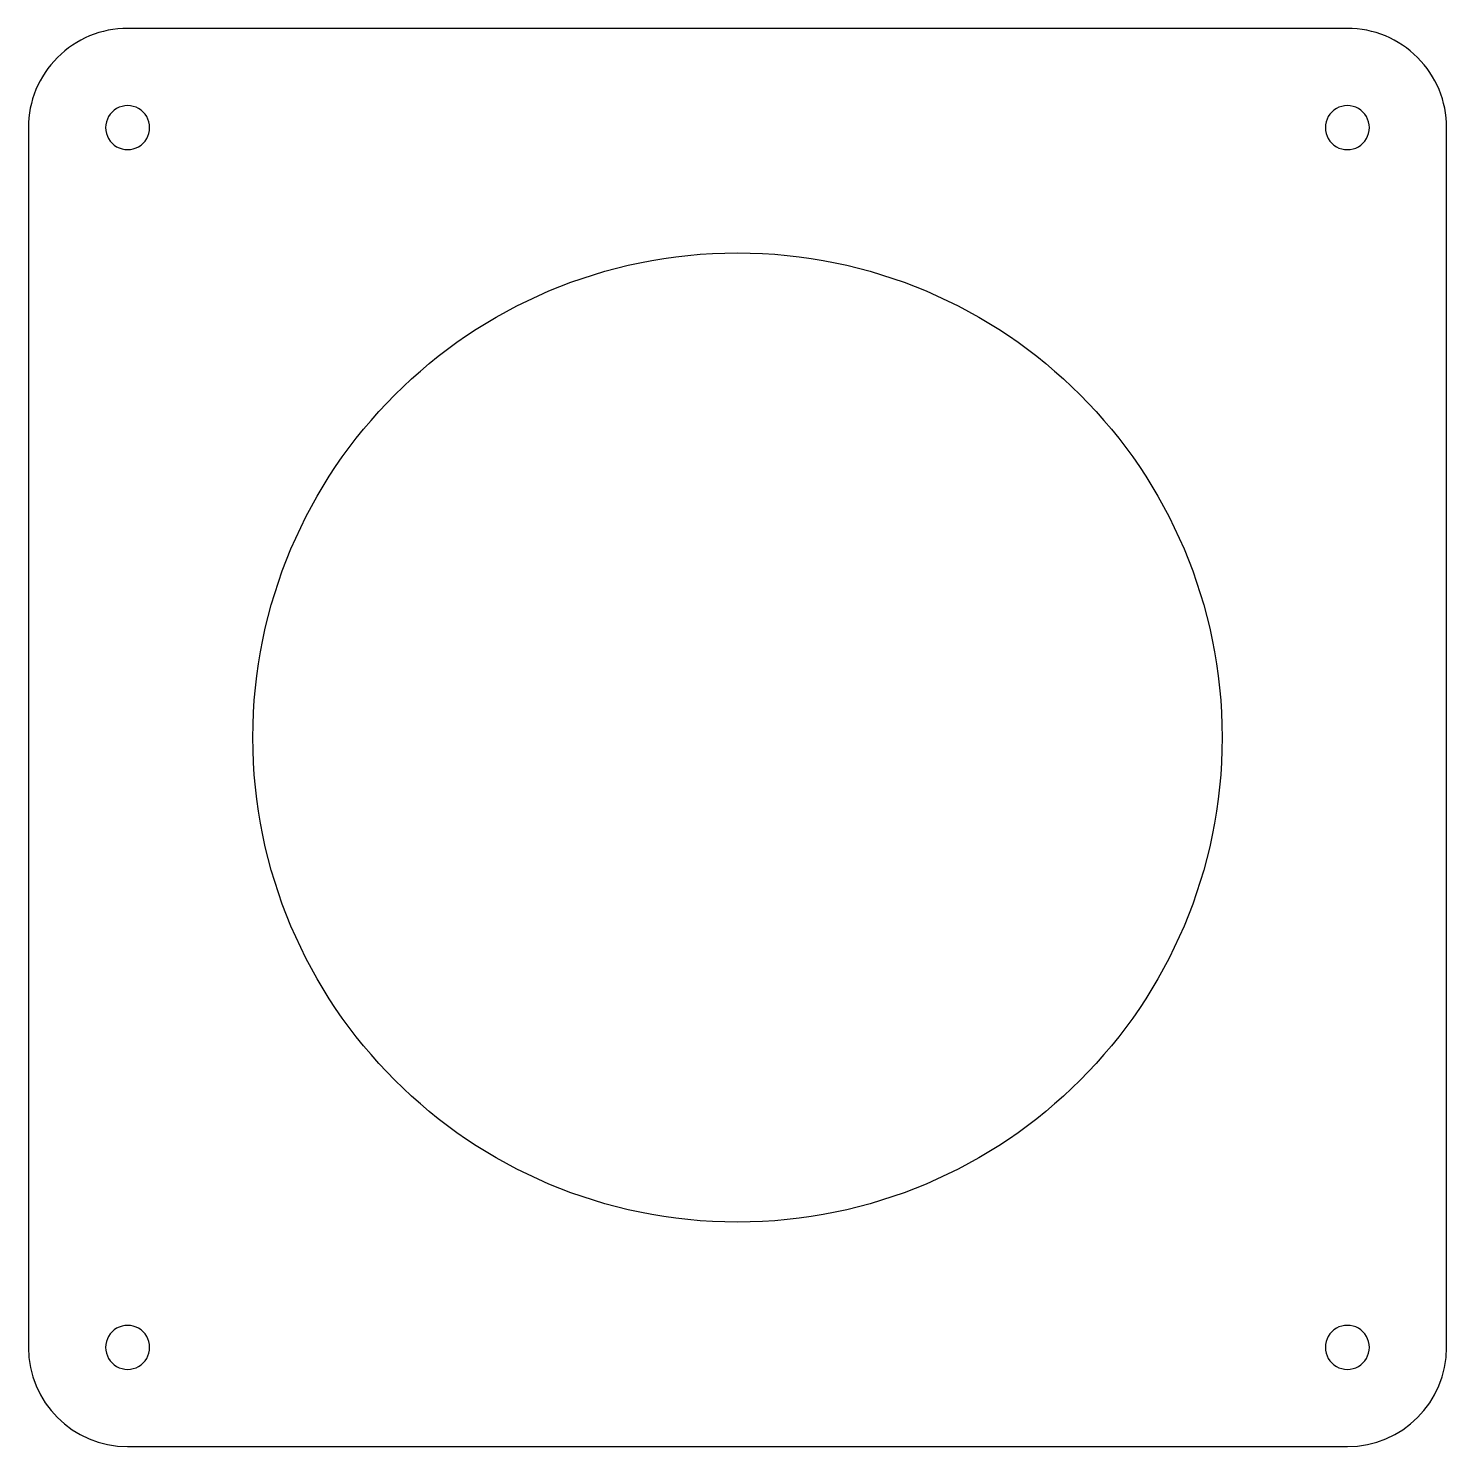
# Model space of a CAD drawing. Extents: x 2 to 207, y 80 to 283.
# Drawn here: x 2.4 to 102.4, y 80.4 to 180.4 of the extents above; entities that cross this region are included whole.
import ezdxf

# ---------------------------------------------------------------- set-up
doc = ezdxf.new("R2010")
doc.units = 0
doc.layers.add('Layer_1', color=7, linetype='CONTINUOUS')

msp = doc.modelspace()

# ---------------------------------------------------------------- linework, layer by layer
at = {"layer": 'Layer_1', "color": 7}
for points in [[(95.412697, 180.426988), (9.412698, 180.426988)], [(2.412698, 173.426988), (2.412698, 87.426976)], [(10.962698, 173.426988), (10.962698, 173.426988)], [(96.962695, 173.426988), (96.962695, 173.426988)], [(102.4127, 87.426976), (102.4127, 173.426988)], [(86.582354, 130.42699), (86.582354, 130.42699)], [(10.962698, 87.426976), (10.962698, 87.426976)], [(96.962695, 87.426976), (96.962695, 87.426976)], [(9.412698, 80.42699), (95.412697, 80.42699)]]:
    msp.add_lwpolyline(points, dxfattribs=at)
for points in [[(9.412698, 180.426988), (7.556183, 180.426988), (5.775706, 179.68949), (4.462951, 178.376735)], [(100.362447, 178.376736), (99.049691, 179.689491), (97.269213, 180.426989), (95.412697, 180.426988)], [(4.462951, 178.376735), (3.150196, 177.063981), (2.412698, 175.283503), (2.412698, 173.426988)], [(102.4127, 173.426988), (102.4127, 175.283504), (101.675202, 177.063982), (100.362447, 178.376736)], [(10.187698, 174.769327), (9.708127, 175.046208), (9.11727, 175.046208), (8.637698, 174.769327)], [(96.188358, 174.771236), (95.708451, 175.048626), (95.116944, 175.048626), (94.637036, 174.771236)], [(8.637698, 174.769327), (8.158127, 174.492446), (7.862698, 173.980749), (7.862698, 173.426988)], [(10.962698, 173.426988), (10.962698, 173.980749), (10.66727, 174.492446), (10.187698, 174.769327)], [(94.637036, 174.771236), (94.157128, 174.493846), (93.861879, 173.981295), (93.862699, 173.426988)], [(96.962695, 173.426988), (96.963515, 173.981295), (96.668266, 174.493846), (96.188358, 174.771236)], [(7.862698, 173.426988), (7.862698, 172.873226), (8.158127, 172.361529), (8.637698, 172.084648)], [(10.187698, 172.084648), (10.66727, 172.361529), (10.962698, 172.873226), (10.962698, 173.426988)], [(93.862699, 173.426988), (93.861879, 172.872681), (94.157128, 172.360129), (94.637036, 172.082739)], [(96.188358, 172.082739), (96.668266, 172.360129), (96.963515, 172.872681), (96.962695, 173.426988)], [(8.637698, 172.084648), (9.11727, 171.807768), (9.708127, 171.807768), (10.187698, 172.084648)], [(94.637036, 172.082739), (95.116944, 171.805349), (95.708451, 171.805349), (96.188358, 172.082739)], [(18.243044, 130.42699), (18.243044, 149.298369), (33.54132, 164.596645), (52.412699, 164.596645)], [(52.412699, 164.596645), (71.284078, 164.596645), (86.582354, 149.298369), (86.582354, 130.42699)], [(52.412699, 96.257335), (33.54132, 96.257335), (18.243044, 111.555611), (18.243044, 130.42699)], [(86.582354, 130.42699), (86.582354, 111.555611), (71.284078, 96.257335), (52.412699, 96.257335)], [(10.187698, 88.769316), (9.708127, 89.046197), (9.11727, 89.046197), (8.637698, 88.769316)], [(96.188358, 88.771225), (95.708451, 89.048615), (95.116944, 89.048615), (94.637036, 88.771225)], [(8.637698, 88.769316), (8.158127, 88.492435), (7.862698, 87.980738), (7.862698, 87.426976)], [(10.962698, 87.426976), (10.962698, 87.980738), (10.66727, 88.492435), (10.187698, 88.769316)], [(94.637036, 88.771225), (94.157128, 88.493835), (93.861879, 87.981283), (93.862699, 87.426976)], [(96.962695, 87.426976), (96.963515, 87.981283), (96.668266, 88.493835), (96.188358, 88.771225)], [(2.412698, 87.426976), (2.412706, 83.560989), (5.546711, 80.42699), (9.412698, 80.42699)], [(7.862698, 87.426976), (7.862698, 86.873215), (8.158127, 86.361518), (8.637698, 86.084637)], [(10.187698, 86.084637), (10.66727, 86.361518), (10.962698, 86.873215), (10.962698, 87.426976)], [(93.862699, 87.426976), (93.861879, 86.87267), (94.157128, 86.360118), (94.637036, 86.082728)], [(95.412697, 80.42699), (99.278686, 80.426989), (102.412692, 83.560987), (102.4127, 87.426976)], [(96.188358, 86.082728), (96.668266, 86.360118), (96.963515, 86.87267), (96.962695, 87.426976)], [(8.637698, 86.084637), (9.11727, 85.807756), (9.708127, 85.807756), (10.187698, 86.084637)], [(94.637036, 86.082728), (95.116944, 85.805338), (95.708451, 85.805338), (96.188358, 86.082728)]]:
    msp.add_open_spline(points, degree=3, dxfattribs=at)

doc.saveas('drawing.dxf')
